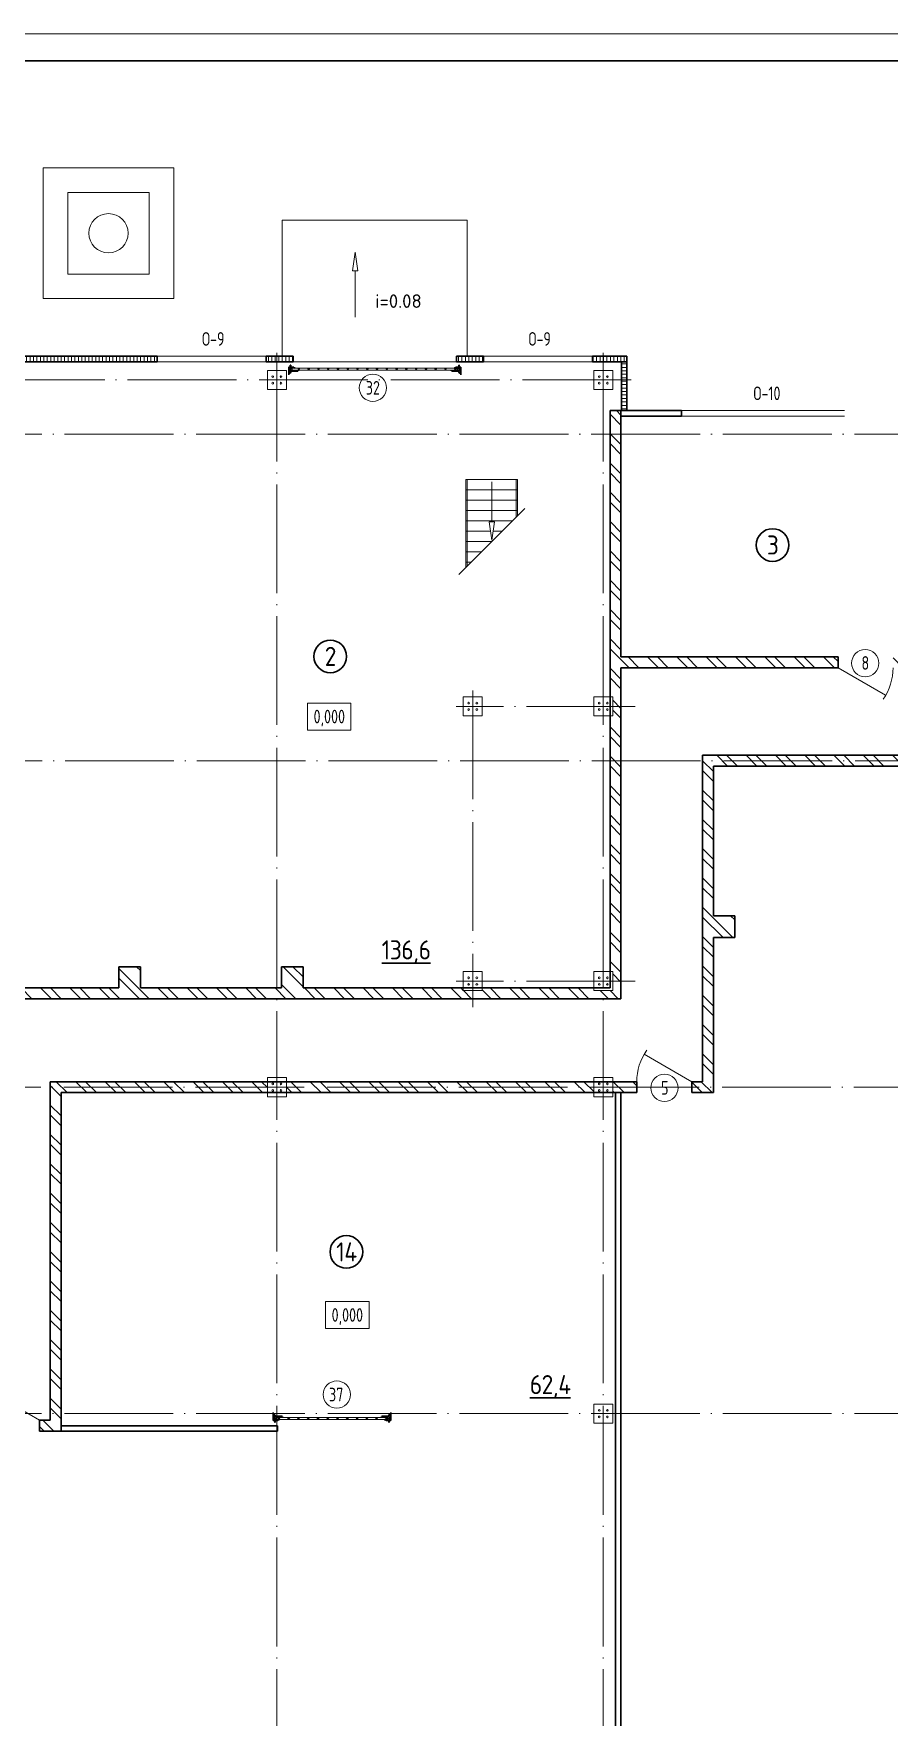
# Model space of a CAD drawing. Extents: x -965262 to 1142518, y -357520 to 71675.
# Drawn here: x -845578 to -829850, y -186935 to -155988 of the extents above; entities that cross this region are included whole.
import ezdxf

# ---------------------------------------------------------------- set-up
doc = ezdxf.new("R2010")
doc.units = 0
doc.header["$LTSCALE"] = 10
doc.linetypes.add('DOTE', pattern=[2.42, 2, -0.2, 0.02, -0.2])
doc.layers.get('0').update_dxf_attribs({"linetype": 'CONTINUOUS', "lineweight": 30})
doc.layers.add('DOTE', color=7, linetype='DOTE', lineweight=9)
doc.styles.add('GOST 2.304', font='isocpeur.ttf', dxfattribs={"width": 0.75, "height": 250})
doc.styles.add('GOST-2.304_Type-B', font='isocpeur.ttf', dxfattribs={"width": 0.9})
doc.styles.get("Standard").update_dxf_attribs({"font": 'isocpeur.ttf', "height": 300})

# ---------------------------------------------------------------- blocks, each defined once
blk = doc.blocks.new('anchor.bolt')
for p, q in [((-0.07, 0), (-0.07, -0.72)), ((0.07, 0), (0.07, -0.06)), ((-0.1, -0.04), (-0.07, -0.03)), ((-0.1, -0.04), (0.09, -0.06)), ((0.07, -0.07), (-0.1, -0.04)), ((-0.1, -0.11), (-0.07, -0.1)), ((-0.1, -0.11), (0.09, -0.13)), ((0.07, -0.14), (-0.1, -0.11)), ((-0.1, -0.18), (-0.07, -0.17)), ((-0.1, -0.18), (0.09, -0.2)), ((0.07, -0.21), (-0.1, -0.18)), ((-0.1, -0.25), (-0.07, -0.24)), ((-0.1, -0.25), (0.09, -0.27)), ((0.07, -0.28), (-0.1, -0.25)), ((-0.1, -0.32), (-0.07, -0.31)), ((-0.1, -0.32), (0.09, -0.34)), ((0.07, -0.35), (-0.1, -0.32)), ((-0.1, -0.39), (-0.07, -0.38)), ((-0.1, -0.39), (0.09, -0.41)), ((0.07, -0.42), (-0.1, -0.39)), ((-0.1, -0.46), (-0.07, -0.45)), ((-0.1, -0.46), (0.09, -0.48)), ((0.07, -0.49), (-0.1, -0.46)), ((-0.1, -0.53), (-0.07, -0.52)), ((-0.1, -0.53), (0.09, -0.55)), ((0.07, -0.56), (-0.1, -0.53)), ((-0.09, -0.6), (-0.07, -0.59)), ((-0.09, -0.6), (0.09, -0.62)), ((0.07, -0.63), (-0.09, -0.6)), ((-0.07, -0.72), (0, -0.8)), ((-0.04, -0.62), (-0.06, -0.63)), ((-0.06, -0.64), (-0.06, -0.63)), ((-0.06, -0.73), (-0.06, -0.64)), ((0, -0.79), (-0.06, -0.73)), ((-0.01, -0.63), (-0.04, -0.62)), ((-0.03, -0.63), (0, -0.79)), ((-0.03, -0.63), (0.01, -0.78)), ((-0.02, -0.63), (0.01, -0.77)), ((-0.01, -0.63), (0.02, -0.76)), ((0.03, -0.69), (-0.01, -0.63)), ((0, -0.64), (0.03, -0.75)), ((0, -0.8), (0.07, -0.72)), ((0, -0.79), (0.03, -0.74)), ((0.01, -0.66), (0.03, -0.74)), ((0.03, -0.74), (0.03, -0.69)), ((0.07, -0.06), (0.09, -0.06)), ((0.09, -0.06), (0.07, -0.07)), ((0.07, -0.07), (0.07, -0.13)), ((0.07, -0.13), (0.09, -0.13)), ((0.09, -0.13), (0.07, -0.14)), ((0.07, -0.14), (0.07, -0.2)), ((0.07, -0.2), (0.09, -0.2)), ((0.09, -0.2), (0.07, -0.21)), ((0.07, -0.21), (0.07, -0.27)), ((0.07, -0.27), (0.09, -0.27)), ((0.09, -0.27), (0.07, -0.28)), ((0.07, -0.28), (0.07, -0.34)), ((0.07, -0.33), (0.09, -0.34)), ((0.09, -0.34), (0.07, -0.35)), ((0.07, -0.35), (0.07, -0.41)), ((0.07, -0.4), (0.09, -0.41)), ((0.09, -0.41), (0.07, -0.42)), ((0.07, -0.42), (0.07, -0.48)), ((0.07, -0.47), (0.09, -0.48)), ((0.09, -0.48), (0.07, -0.49)), ((0.07, -0.49), (0.07, -0.55)), ((0.07, -0.55), (0.09, -0.55)), ((0.09, -0.55), (0.07, -0.56)), ((0.07, -0.56), (0.07, -0.62)), ((0.09, -0.62), (0.07, -0.63)), ((0.07, -0.62), (0.09, -0.62)), ((0.07, -0.63), (0.07, -0.72))]:
    blk.add_line(p, q)
blk.add_arc((0.16, -0.64), 0.222, 187.99822, 219.83604)
blk = doc.blocks.new('Крепеж_ворот')
at = {"lineweight": 15}
h = blk.add_hatch(dxfattribs=at)
h.set_pattern_fill('ANSI31', color=256, scale=2, angle=180)
h.set_pattern_definition([(225, (746089.599, 74802.7244), (4.49013, -4.49013), [])])
h.paths.add_polyline_path([(746087, 74804), (746087, 74802), (746091, 74802), (746094, 74802), (746094, 74804)], flags=17)
h.paths.add_polyline_path([(746116, 74802, 0.165118), (746120, 74803), (746124, 74806, -0.301689), (746131, 74807), (746135, 74805, 0.130081), (746138, 74804), (746142, 74804), (746142, 74806), (746138, 74806, -0.130081), (746136, 74807), (746133, 74809, 0.301689), (746123, 74808), (746118, 74805, -0.165112), (746116, 74804), (746064, 74804, -0.414223), (746061, 74807), (746061, 74868), (746059, 74868), (746059, 74869), (746059, 74870), (746059, 74870), (746059, 74871), (746059, 74872), (746059, 74872), (746059, 74873), (746059, 74874), (746059, 74875), (746059, 74876), (746059, 74876), (746059, 74877), (746059, 74877), (746059, 74878), (746059, 74879), (746059, 74879), (746061, 74879), (746061, 74945), (746058, 74945), (746058, 74807, 0.41422), (746064, 74802)])
h = blk.add_hatch(dxfattribs=at)
h.set_pattern_fill('ANSI31', color=256, scale=2, angle=90)
h.set_pattern_definition([(135, (736343.8085, 75928.334), (-4.490128, -4.490128), [])])
edge = h.paths.add_edge_path()
edge.add_ellipse((746065, 74838), major_axis=(-1.67, 1.67), ratio=1, start_angle=45, end_angle=135, ccw=False)
edge.add_line((746063, 74838), (746063, 74868))
edge.add_line((746063, 74868), (746061, 74868))
edge.add_line((746061, 74868), (746061, 74838))
edge.add_ellipse((746065, 74838), major_axis=(-2.89, 2.89), ratio=1, start_angle=45, end_angle=135)
edge.add_line((746065, 74834), (746097, 74834))
edge.add_line((746097, 74834), (746097, 74836))
edge.add_line((746097, 74836), (746065, 74836))
edge = h.paths.add_edge_path()
edge.add_ellipse((746065, 74890), major_axis=(2.89, 2.89), ratio=1, start_angle=106, end_angle=135)
edge.add_line((746061, 74890), (746061, 74879))
edge.add_line((746061, 74879), (746063, 74879))
edge.add_line((746063, 74879), (746063, 74890))
edge.add_ellipse((746065, 74890), major_axis=(-1.67, 1.67), ratio=1, start_angle=16, end_angle=45, ccw=False)
edge.add_line((746063, 74891), (746070, 74904))
edge.add_ellipse((746079, 74899), major_axis=(7.45, 7.45), ratio=1, start_angle=-3, end_angle=106, ccw=False)
edge.add_line((746087, 74906), (746097, 74894))
edge.add_line((746097, 74894), (746099, 74895))
edge.add_line((746099, 74895), (746088, 74907))
edge.add_ellipse((746079, 74899), major_axis=(8.67, 8.67), ratio=1, start_angle=-3, end_angle=106)
edge.add_line((746068, 74905), (746062, 74892))
h = blk.add_hatch(color=256, dxfattribs=at)
h.dxf.hatch_style = 1
h.paths.add_polyline_path([(746146, 74809), (746143, 74810, 0.10613), (746142, 74810), (746136, 74809, -0.181324), (746135, 74810, 0.335683), (746120, 74809, -0.119126), (746119, 74809, 0.371631), (746118, 74808), (746118, 74808, 0.451909), (746119, 74807, 0.124341), (746121, 74808, -0.343618), (746134, 74808, 0.181324), (746137, 74808), (746143, 74808, -0.110452), (746143, 74808), (746147, 74807, -0.710497), (746147, 74805), (746143, 74804), (746136, 74804, -0.178994), (746133, 74805, 0.369834), (746130, 74805, -0.178993), (746127, 74804), (746122, 74804, 0.120709), (746122, 74804), (746120, 74803, -0.017147), (746119, 74802, 0.538795), (746120, 74802), (746127, 74802, 0.207608), (746131, 74804, -0.433918), (746132, 74804, 0.207608), (746135, 74802), (746143, 74802, 0.079707), (746143, 74802), (746148, 74804, 0.461502), (746149, 74807, -0.250825), (746149, 74808, -0.128039), (746173, 74816, 0.416657), (746174, 74816), (746174, 74817, 0.409849), (746173, 74817, 0.127248)])
for p, q in [((746058, 74807), (746058, 74945)), ((746058, 74945), (746061, 74945)), ((746061, 74879), (746061, 74945)), ((746068, 74905), (746062, 74892)), ((746070, 74904), (746063, 74891)), ((746087, 74906), (746097, 74894)), ((746088, 74907), (746099, 74895)), ((746097, 74894), (746099, 74895)), ((746059, 74879), (746063, 74879)), ((746059, 74868), (746059, 74879)), ((746059, 74868), (746063, 74868)), ((746061, 74879), (746061, 74890)), ((746061, 74807), (746061, 74868)), ((746061, 74838), (746061, 74868)), ((746063, 74838), (746063, 74890)), ((746064, 74883), (746063, 74883)), ((746064, 74865), (746063, 74865)), ((746064, 74883), (746064, 74874)), ((746067, 74880), (746064, 74883)), ((746064, 74875), (746064, 74873)), ((746064, 74874), (746064, 74865)), ((746067, 74868), (746064, 74865)), ((746064, 74804), (746116, 74804)), ((746064, 74802), (746116, 74802)), ((746097, 74836), (746065, 74836)), ((746097, 74834), (746065, 74834)), ((746067, 74880), (746067, 74875)), ((746067, 74873), (746067, 74868)), ((746079, 74806), (746102, 74806)), ((746079, 74806), (746079, 74804)), ((746079, 74804), (746102, 74804)), ((746082, 74814), (746081, 74813)), ((746081, 74813), (746081, 74806)), ((746099, 74814), (746082, 74814)), ((746086, 74813), (746086, 74806)), ((746095, 74813), (746095, 74806)), ((746097, 74834), (746097, 74836)), ((746099, 74814), (746100, 74813)), ((746100, 74813), (746100, 74806)), ((746102, 74806), (746102, 74804)), ((746118, 74805), (746123, 74808)), ((746120, 74803), (746124, 74806)), ((746135, 74805), (746131, 74807)), ((746136, 74807), (746133, 74809)), ((746142, 74806), (746138, 74806)), ((746138, 74804), (746142, 74804)), ((746142, 74806), (746142, 74804)), ((746142, 74804), (746142, 74806)), ((746143, 74804), (746147, 74805)), ((746143, 74802), (746148, 74804)), ((746174, 74817), (746174, 74816))]:
    blk.add_line(p, q)
for p, q in [((746073, 74842), (746073, 74905)), ((746073, 74896), (746077, 74892)), ((746077, 74886), (746077, 74892)), ((746081, 74898), (746081, 74886)), ((746087, 74898), (746082, 74898)), ((746087, 74899), (746087, 74898)), ((746087, 74886), (746087, 74898)), ((746061, 74879), (746061, 74881)), ((746061, 74834), (746061, 74868)), ((746063, 74883), (746063, 74874)), ((746063, 74874), (746063, 74865)), ((746073, 74851), (746077, 74855)), ((746074, 74886), (746074, 74861)), ((746074, 74880), (746076, 74880)), ((746074, 74867), (746076, 74867)), ((746076, 74886), (746076, 74883)), ((746076, 74883), (746076, 74886)), ((746076, 74886), (746077, 74886)), ((746076, 74864), (746076, 74883)), ((746077, 74873), (746076, 74880)), ((746076, 74880), (746076, 74867)), ((746077, 74873), (746076, 74867)), ((746076, 74864), (746076, 74861)), ((746076, 74864), (746076, 74861)), ((746076, 74861), (746077, 74861)), ((746077, 74861), (746077, 74855)), ((746081, 74849), (746081, 74861)), ((746082, 74886), (746087, 74886)), ((746082, 74861), (746087, 74861)), ((746087, 74849), (746082, 74849)), ((746087, 74886), (746098, 74886)), ((746087, 74849), (746087, 74861)), ((746087, 74861), (746098, 74861)), ((746087, 74847), (746087, 74849)), ((746099, 74885), (746099, 74883)), ((746099, 74883), (746099, 74864)), ((746099, 74882), (746100, 74882)), ((746099, 74865), (746100, 74865)), ((746099, 74862), (746099, 74864)), ((746100, 74861), (746100, 74886)), ((746100, 74886), (746110, 74886)), ((746100, 74861), (746110, 74861)), ((746110, 74861), (746110, 74886)), ((746110, 74881), (746225, 74881)), ((746110, 74865), (746212, 74865)), ((746114, 74877), (746225, 74877)), ((746250, 74859), (746250, 74863))]:
    blk.add_line(p, q, dxfattribs=at)
at = {"lineweight": 15, "ltscale": 0.5}
for p, q in [((746076, 74886), (746074, 74886)), ((746076, 74861), (746074, 74861))]:
    blk.add_line(p, q, dxfattribs=at)
at = {"lineweight": 15, "extrusion": (-1.7375e-14, 1, 0)}
for p, q in [((746113, 74884), (746225, 74884)), ((746113, 74863), (746113, 74884)), ((746113, 74863), (746136, 74863)), ((746117, 74857), (746117, 74829)), ((746117, 74826), (746119, 74823)), ((746119, 74823), (746123, 74825)), ((746121, 74857), (746121, 74829)), ((746123, 74825), (746121, 74828)), ((746123, 74863), (746123, 74863)), ((746250, 74863), (746123, 74863)), ((746250, 74859), (746123, 74859)), ((746124, 74840), (746124, 74849)), ((746136, 74882), (746157, 74882)), ((746136, 74863), (746136, 74882)), ((746157, 74882), (746157, 74863)), ((746157, 74863), (746212, 74863))]:
    blk.add_line(p, q, dxfattribs=at)
at = {"lineweight": 15, "ltscale": 0.5, "extrusion": (-1.7375e-14, 1, 0)}
for p, q in [((746113, 74880), (746225, 74880)), ((746136, 74866), (746113, 74866)), ((746115, 74871), (746120, 74871)), ((746121, 74857), (746117, 74857)), ((746117, 74852), (746117, 74854)), ((746121, 74840), (746117, 74840)), ((746117, 74837), (746117, 74835)), ((746121, 74829), (746117, 74829)), ((746120, 74839), (746120, 74850)), ((746124, 74848), (746120, 74848)), ((746124, 74841), (746120, 74841)), ((746123, 74869), (746123, 74863)), ((746123, 74863), (746123, 74859)), ((746140, 74863), (746140, 74859)), ((746153, 74863), (746153, 74859)), ((746212, 74866), (746157, 74866)), ((746173, 74863), (746173, 74859))]:
    blk.add_line(p, q, dxfattribs=at)
at = {"lineweight": 15, "extrusion": (-2.77556e-16, -1, 0)}
for p, q in [((746225, 74866), (746114, 74866)), ((746128, 74866), (746128, 74863)), ((746138, 74866), (746138, 74863)), ((746164, 74866), (746164, 74863)), ((746174, 74866), (746174, 74863)), ((746201, 74866), (746201, 74863)), ((746210, 74866), (746210, 74863)), ((746225, 74884), (746225, 74863))]:
    blk.add_line(p, q, dxfattribs=at)
at = {"extrusion": (-1, -4.26669e-14, 0)}
for p, q in [((746118, 74808), (746118, 74808)), ((746136, 74809), (746142, 74810)), ((746143, 74808), (746137, 74808)), ((746143, 74810), (746146, 74809)), ((746147, 74807), (746143, 74808))]:
    blk.add_line(p, q, dxfattribs=at)
at = {"extrusion": (-1, -4.2422e-14, 1.22461e-16)}
for p, q in [((746119, 74803), (746122, 74804)), ((746127, 74802), (746120, 74802)), ((746122, 74804), (746127, 74804)), ((746143, 74802), (746135, 74802)), ((746136, 74804), (746143, 74804))]:
    blk.add_line(p, q, dxfattribs=at)
at = {"lineweight": 15}
for centre, radius, start, end in [((746079, 74899), 8.28, 0, 136.0097), ((746076, 74892), 0.375, 0, 45), ((746082, 74898), 0.375, 91, 180), ((746079, 74847), 8.28, 223.9903, 0), ((746077, 74883), 0.956, 180, 270), ((746077, 74883), 0.75, 180, 270), ((746077, 74864), 0.956, 90, 180), ((746077, 74864), 0.75, 90, 180), ((746076, 74855), 0.375, 315, 0), ((746082, 74886), 0.75, 180, 270), ((746082, 74861), 0.75, 90, 180), ((746082, 74849), 0.375, 180, 269), ((746098, 74885), 0.375, 0, 90), ((746098, 74862), 0.375, 270, 0), ((746123, 74857), 5.92, 90, 180), ((746123, 74829), 5.92, 180, 199.6464), ((746123, 74857), 1.87, 90, 180), ((746129, 74855), 8.15, 194.9986, 233.9214), ((746129, 74833), 8.15, 126.0786, 165.0014), ((746123, 74829), 1.87, 180, 185.5313)]:
    blk.add_arc(centre, radius, start, end, dxfattribs=at)
for centre, radius, start, end in [((746064, 74807), 5.62, 180, 270), ((746064, 74807), 3.11, 180, 270), ((746082, 74804), 10.4, 68.2753, 87.8782), ((746091, 74798), 16.2, 73.306, 107.292), ((746099, 74804), 10.4, 92.1218, 111.7247), ((746116, 74807), 3.11, 270, 307.5043), ((746116, 74807), 5.62, 270, 307.5043), ((746119, 74808), 0.586, 91.7247, 173.2711), ((746119, 74807), 0.586, 173.2711, 270.547), ((746118, 74812), 3.52, 271.7247, 298.8983), ((746118, 74812), 5.21, 270.547, 298.8983), ((746128, 74799), 12.4, 54.8903, 129.1143), ((746128, 74799), 10.7, 54.8903, 130.7448), ((746128, 74801), 8.97, 60.3534, 127.5043), ((746128, 74801), 8.97, 60.3534, 127.5043), ((746128, 74801), 8.97, 60.3534, 127.5043), ((746128, 74801), 6.46, 60.3534, 127.5043), ((746136, 74811), 3.54, 234.8903, 276), ((746136, 74811), 1.86, 234.8903, 276), ((746138, 74810), 5.62, 240.3534, 270), ((746138, 74810), 3.11, 240.3534, 270), ((746143, 74810), 0.292, 71.7675, 96), ((746143, 74808), 0.292, 70.7873, 96), ((746176, 74761), 56.8, 93.2805, 122.2878), ((746147, 74806), 0.562, 289.2127, 70.7873), ((746147, 74806), 2.25, 288.2291, 27.3228), ((746176, 74765), 50.3, 93.6593, 122.8448), ((746150, 74807), 0.586, 151, 207.3228), ((746173, 74817), 0.6, 4.1357, 93.2805), ((746173, 74816), 0.6, 273.6593, 4.1357)]:
    blk.add_arc(centre, radius, start, end)
at = {"lineweight": 15, "ltscale": 0.5}
for centre, radius, start, end in [((746119, 74852), 2.25, 195, 270), ((746119, 74836), 2.25, 90, 165), ((746119, 74850), 0.375, 0, 90), ((746119, 74839), 0.375, 270, 0)]:
    blk.add_arc(centre, radius, start, end, dxfattribs=at)
at = {"extrusion": (-1.22461e-16, -5.20252e-30, -1)}
for centre, radius, start, end in [((-746120, 74802), 0.187, 270, 62.4687), ((-746122, 74803), 0.586, 62.4687, 90), ((-746127, 74809), 4.69, 229.4077, 270), ((-746127, 74807), 4.69, 223.0863, 270), ((-746131, 74803), 2.32, 49.4077, 130.5923), ((-746131, 74803), 0.637, 43.0863, 136.9137), ((-746135, 74807), 4.69, 270, 316.9137), ((-746136, 74809), 4.69, 270, 310.5923), ((-746143, 74804), 0.292, 250.7873, 270), ((-746143, 74802), 0.292, 251.7709, 270)]:
    blk.add_arc(centre, radius, start, end, dxfattribs=at)
at = {"extrusion": (0, 0, -1)}
for centre, major_axis, start_param, end_param in [((746065, 74890), (2.89, 2.89), 3.926991, 4.433136), ((746065, 74890), (-1.67, 1.67), 5.497787, 6.003933), ((746079, 74899), (8.67, 8.67), 4.433136, 6.335545), ((746079, 74899), (7.45, 7.45), 4.433136, 6.335545), ((746065, 74838), (-2.89, 2.89), 3.926991, 5.497787), ((746065, 74838), (-1.67, 1.67), 3.926991, 5.497787)]:
    blk.add_ellipse(centre, major_axis=major_axis, ratio=1, start_param=start_param, end_param=end_param, dxfattribs=at)
for points in [[(746067, 74875), (746066, 74875), (746064, 74875)], [(746064, 74873), (746066, 74873), (746067, 74873)]]:
    blk.add_rational_spline(points, [1, 1.01284142743, 1], degree=2)
at = {"lineweight": 15, "ltscale": 0.5}
for points, knots in [([(746115, 74871), (746115, 74871), (746114, 74871), (746114, 74871), (746114, 74872), (746113, 74872), (746113, 74872), (746113, 74873), (746113, 74873), (746113, 74873)], [0.37141352, 0.37141352, 0.37141352, 0.37141352, 0.39402571, 0.39402571, 0.41663789, 0.41663789, 0.43959523, 0.43959523, 0.46255257, 0.46255257, 0.46255257, 0.46255257]), ([(746123, 74869), (746123, 74869), (746123, 74869), (746122, 74870), (746122, 74870), (746122, 74871), (746122, 74871), (746121, 74871), (746121, 74871), (746120, 74871)], [0.28027447, 0.28027447, 0.28027447, 0.28027447, 0.30323181, 0.30323181, 0.32618916, 0.32618916, 0.34880134, 0.34880134, 0.37141352, 0.37141352, 0.37141352, 0.37141352])]:
    blk.add_open_spline(points, degree=3, knots=knots, dxfattribs=at)
at = {"lineweight": 15}
for points in [[(746117, 74827), (746117, 74827), (746117, 74826), (746117, 74826)], [(746121, 74828), (746121, 74828), (746121, 74828), (746121, 74829)]]:
    blk.add_open_spline(points, degree=3, dxfattribs=at)
at = {"xscale": -50.80000000000001, "yscale": 50.80000000000001, "zscale": 50.80000000000001}
blk.add_blockref('anchor.bolt', (746091, 74804), dxfattribs=at)

msp = doc.modelspace()

# ---------------------------------------------------------------- hatches: boundary and pattern name
at = {"lineweight": 15}
h = msp.add_hatch(dxfattribs=at)
h.set_pattern_fill('LINE', color=6, scale=20, angle=90, style=0)
h.set_pattern_definition([(90, (35735.65, -633128.98), (-63.5, 4e-15), [])])
h.paths.add_polyline_path([(-841307, -161917.1), (-841307.4, -161917.1), (-841307.4, -162017.1), (-841307, -162017.1)])
h.paths.add_polyline_path([(-843307.4, -161917.1), (-843327, -161917.1), (-843327, -162017.1), (-843307.4, -162017.1)], flags=16)
h.paths.add_polyline_path([(-834672.4, -162017.1), (-834772.4, -162017.1), (-834772.4, -162917.1), (-834672.4, -162917.1)], flags=17)
h.paths.add_polyline_path([(-847442.4, -162017.1), (-847542.4, -162017.1), (-847542.4, -162917.1), (-847442.4, -162917.1)])
h.paths.add_polyline_path([(-847442.4, -162017.1), (-847542.4, -162017.1), (-847542.4, -162917.1), (-847442.4, -162917.1)], flags=17)
h.paths.add_polyline_path([(-843307.4, -161917.1), (-847542.4, -161917.1), (-847542.4, -162017.1), (-843307.4, -162017.1)])
h.paths.add_polyline_path([(-840807.4, -161917.1), (-841307.4, -161917.1), (-841307.4, -162017.1), (-840807.4, -162017.1)])
h.paths.add_polyline_path([(-837307.4, -161917.1), (-837807.4, -161917.1), (-837807.4, -162017.1), (-837307.4, -162017.1)])
h.paths.add_polyline_path([(-834672.4, -161917.1), (-835307.4, -161917.1), (-835307.4, -162017.1), (-834672.4, -162017.1)])
h.paths.add_polyline_path([(-834672.4, -162017.1), (-834772.4, -162017.1), (-834772.4, -162917.1), (-834672.4, -162917.1)], flags=17)
h.paths.add_polyline_path([(-837807.4, -162017.1), (-837807, -162017.1), (-837807, -161917.1), (-837807.4, -161917.1)])
h.paths.add_polyline_path([(-837307.4, -162017.1), (-837327, -162017.1), (-837327, -161917.1), (-837307.4, -161917.1)])
h.paths.add_polyline_path([(-835307, -161917.1), (-835307.4, -161917.1), (-835307.4, -162017.1), (-835307, -162017.1)])
h.paths.add_polyline_path([(-837307, -162017.1), (-837326.6, -162017.1), (-837326.6, -161917.1), (-837307, -161917.1)])
h.paths.add_polyline_path([(-843307, -162017.1), (-843327, -162017.1), (-843327, -161917.1), (-843307, -161917.1)])
h = msp.add_hatch(dxfattribs=at)
h.set_pattern_fill('ANSI37', color=256, scale=40, angle=270)
h.set_pattern_definition([(315, (-840522.97, -162153.16), (89.8026, 89.8026), []), (45, (-840522.97, -162153.16), (-89.8026, 89.8026), [])])
h.paths.add_polyline_path([(-840423.8, -162133), (-840823.8, -162133), (-840823.8, -162173), (-840423.8, -162173)])
h.paths.add_polyline_path([(-840423.8, -162173), (-837791.1, -162173), (-837791.1, -162133), (-840423.8, -162133)])
h = msp.add_hatch(dxfattribs=at)
h.set_pattern_fill('LINE', color=6, scale=20)
h.set_pattern_definition([(0, (-1770234.755, -388625.755), (0, 63.5), [])])
h.paths.add_polyline_path([(-834672.4, -162017.1), (-834772.4, -162017.1), (-834772.4, -162917.1), (-834672.4, -162917.1)])
h = msp.add_hatch(dxfattribs=at)
h.set_pattern_fill('ANSI32', color=4, scale=40, angle=90, style=0)
h.set_pattern_definition([(135, (-825143.9, -163121.8), (-269.4077, -269.4077), []), (135, (-825143.9, -162942.18), (-269.4077, -269.4077), [])])
h.paths.add_polyline_path([(-825057.2, -163017.1), (-825257.2, -163017.1), (-825257.2, -163352.1), (-825057.2, -163352.1)])
h.paths.add_polyline_path([(-825057.2, -163352.1), (-825257.2, -163352.1), (-825257.2, -164677.1), (-827262.2, -164677.1), (-827262.2, -164877.1), (-825057.2, -164877.1)])
h.paths.add_polyline_path([(-827462.2, -164677.1), (-828982.2, -164677.1), (-828982.2, -167442.1), (-828782.2, -167442.1), (-828782.2, -164877.1), (-827462.2, -164877.1)], flags=16)
h.paths.add_polyline_path([(-827262.2, -164877.1), (-827462.2, -164877.1), (-827462.2, -167442.1), (-827262.2, -167442.1)], flags=17)
h.paths.add_polyline_path([(-827262.2, -163352.1), (-827462.2, -163352.1), (-827462.2, -164677.1), (-827262.2, -164677.1)], flags=17)
h.paths.add_polyline_path([(-827262.2, -163017.1), (-827462.2, -163017.1), (-827462.2, -163352.1), (-827262.2, -163352.1)])
h.paths.add_polyline_path([(-840622.4, -173137.1), (-841022.4, -173137.1), (-841022.4, -173527.1), (-840622.4, -173527.1)])
h.paths.add_polyline_path([(-843612.4, -173137.1), (-844012.4, -173137.1), (-844012.4, -173527.1), (-843612.4, -173527.1)], flags=17)
h.paths.add_polyline_path([(-832692.4, -172202.1), (-833082.4, -172202.1), (-833082.4, -172602.1), (-832692.4, -172602.1)], flags=17)
h.paths.add_polyline_path([(-848047.4, -182572.1), (-848122.4, -182572.1), (-848122.4, -183272.1), (-849007.4, -183272.1), (-849007.4, -183372.1), (-848047.4, -183372.1)], flags=17)
h.paths.add_polyline_path([(-846982.4, -183272.1), (-847922.4, -183272.1), (-847922.4, -182572.1), (-847947.4, -182572.1), (-847947.4, -183372.1), (-846982.4, -183372.1)])
h.paths.add_polyline_path([(-848047.4, -181672.1), (-848122.4, -181672.1), (-848122.4, -181862.1), (-848047.4, -181862.1)], flags=16)
h.paths.add_polyline_path([(-847922.4, -181672.1), (-847947.4, -181672.1), (-847947.4, -181862.1), (-847922.4, -181862.1)], flags=17)
h.paths.add_polyline_path([(-849007.4, -181672.1), (-849057.4, -181672.1), (-849057.4, -183272.1), (-849007.4, -183272.1)], flags=17)
h.paths.add_polyline_path([(-849107.4, -181672.1), (-849257.4, -181672.1), (-849257.4, -183472.1), (-849107.4, -183472.1)], flags=17)
h.paths.add_polyline_path([(-825057.2, -163017.1), (-825257.2, -163017.1), (-825257.2, -163352.1), (-825057.2, -163352.1)])
h.paths.add_polyline_path([(-853107.4, -185922), (-853417.4, -185922), (-853417.4, -186122), (-853107.4, -186122)])
h.paths.add_polyline_path([(-852892.4, -185922), (-853107.4, -185922), (-853107.4, -186122), (-852892.4, -186122)])
h.paths.add_polyline_path([(-851292.4, -185922), (-851692.4, -185922), (-851692.4, -186122), (-851292.4, -186122)])
h.paths.add_polyline_path([(-849982.4, -185922), (-850382.4, -185922), (-850382.4, -186122), (-849982.4, -186122)])
h.paths.add_polyline_path([(-848382.4, -185922), (-848782.4, -185922), (-848782.4, -186122), (-848382.4, -186122)])
h.paths.add_polyline_path([(-847107.4, -185922), (-847182.4, -185922), (-847182.4, -186122), (-847107.4, -186122)])
h.paths.add_polyline_path([(-847107.4, -162917.1), (-847442.4, -162917.1), (-847442.4, -163117.1), (-847107.4, -163117.1)])
h.paths.add_polyline_path([(-846782.4, -162917.1), (-847107.4, -162917.1), (-847107.4, -163117.1), (-846982.4, -163117.1), (-846982.4, -163177.1), (-846932.4, -163177.1), (-846932.4, -163352.1), (-846782.4, -163352.1)])
h.paths.add_polyline_path([(-846782.4, -163352.1), (-846932.4, -163352.1), (-846932.4, -163527.1), (-846982.4, -163527.1), (-846982.4, -169177.1), (-846932.4, -169177.1), (-846932.4, -169352.1), (-846782.4, -169352.1)])
h.paths.add_polyline_path([(-846782.4, -169352.1), (-846932.4, -169352.1), (-846932.4, -169527.1), (-846982.4, -169527.1), (-846982.4, -175177.1), (-846932.4, -175177.1), (-846932.4, -175352.1), (-846782.4, -175352.1), (-846782.4, -173727.1), (-841107.4, -173727.1), (-841107.4, -173527.1), (-846782.4, -173527.1)])
h.paths.add_polyline_path([(-846782.4, -175352.1), (-846932.4, -175352.1), (-846932.4, -175527.1), (-846982.4, -175527.1), (-846982.4, -178462.1), (-846782.4, -178462.1)])
h.paths.add_polyline_path([(-846782.4, -179462.1), (-846982.4, -179462.1), (-846982.4, -179662.1), (-847107.4, -179662.1), (-847107.4, -179862.1), (-846982.4, -179862.1), (-846982.4, -180062.1), (-846782.4, -180062.1)])
h.paths.add_polyline_path([(-847107.4, -179662.1), (-850107.4, -179662.1), (-850107.4, -179862.1), (-847107.4, -179862.1)])
h.paths.add_polyline_path([(-850107.4, -179662.1), (-853107.4, -179662.1), (-853107.4, -179862.1), (-851817.4, -179862.1), (-851817.4, -180062.1), (-851617.4, -180062.1), (-851617.4, -179862.1), (-850107.4, -179862.1)])
h.paths.add_polyline_path([(-853107.4, -179662.1), (-853417.4, -179662.1), (-853417.4, -179862.1), (-853107.4, -179862.1)])
h.paths.add_polyline_path([(-853107.4, -181472.1), (-853417.4, -181472.1), (-853417.4, -181672.1), (-853107.4, -181672.1)])
h.paths.add_polyline_path([(-851217.4, -181472.1), (-851617.4, -181472.1), (-851617.4, -181352.1), (-851817.4, -181352.1), (-851817.4, -181472.1), (-853107.4, -181472.1), (-853107.4, -181672.1), (-851217.4, -181672.1)])
h.paths.add_polyline_path([(-851617.4, -181072.1), (-851817.4, -181072.1), (-851817.4, -181352.1), (-851617.4, -181352.1)])
h.paths.add_polyline_path([(-850107.4, -181527.1), (-850282.4, -181527.1), (-850282.4, -181472.1), (-850307.4, -181472.1), (-850307.4, -181672.1), (-850107.4, -181672.1)])
h.paths.add_polyline_path([(-848907.4, -181472.1), (-849932.4, -181472.1), (-849932.4, -181527.1), (-850107.4, -181527.1), (-850107.4, -181672.1), (-849107.4, -181672.1), (-849107.4, -183472.1), (-847107.4, -183472.1), (-847107.4, -183372.1), (-847947.4, -183372.1), (-847947.4, -182572.1), (-848047.4, -182572.1), (-848047.4, -183372.1), (-849007.4, -183372.1), (-849007.4, -181672.1), (-848907.4, -181672.1)])
h.paths.add_polyline_path([(-846782.4, -181672.1), (-846382.9, -181672.1), (-846382.9, -181472.1), (-846782.4, -181472.1), (-846782.4, -181352.1), (-846932.4, -181352.1), (-846932.4, -181527.1), (-847107.4, -181527.1), (-847107.4, -181672.1), (-846982.4, -181672.1), (-846982.4, -183372.1), (-847107.4, -183372.1), (-847107.4, -183472.1), (-846982.4, -183472.1), (-846982.4, -185922), (-847107.4, -185922), (-847107.4, -186122), (-846782.4, -186122)])
h.paths.add_polyline_path([(-847107.4, -181527.1), (-847282.4, -181527.1), (-847282.4, -181472.1), (-848197.4, -181472.1), (-848197.4, -181672.1), (-848047.4, -181672.1), (-848047.4, -181862.1), (-847947.4, -181862.1), (-847947.4, -181672.1), (-847107.4, -181672.1)], flags=17)
h.paths.add_polyline_path([(-846782.4, -181072.1), (-846982.4, -181072.1), (-846982.4, -181177.1), (-846932.4, -181177.1), (-846932.4, -181352.1), (-846782.4, -181352.1)])
h.paths.add_polyline_path([(-845072.9, -181352.1), (-845272.9, -181352.1), (-845272.9, -181472.1), (-845472.9, -181472.1), (-845472.9, -181672.1), (-845072.9, -181672.1), (-845072.9, -181577.1)])
h.paths.add_polyline_path([(-845072.9, -175452.1), (-841282.4, -175452.1), (-841282.4, -175352.1), (-845272.9, -175352.1), (-845272.9, -181352.1), (-845072.9, -181352.1)])
h.paths.add_polyline_path([(-841282.4, -175252.1), (-845272.9, -175252.1), (-845272.9, -175352.1), (-841282.4, -175352.1)], flags=16)
h.paths.add_polyline_path([(-835282.4, -175352.1), (-840932.4, -175352.1), (-840932.4, -175452.1), (-835282.4, -175452.1)])
h.paths.add_polyline_path([(-835282.4, -175252.1), (-840932.4, -175252.1), (-840932.4, -175352.1), (-835282.4, -175352.1)])
h.paths.add_polyline_path([(-834492.4, -175352.1), (-834932.4, -175352.1), (-834932.4, -175452.1), (-834492.4, -175452.1)])
h.paths.add_polyline_path([(-834492.4, -175252.1), (-834932.4, -175252.1), (-834932.4, -175352.1), (-834492.4, -175352.1)])
h.paths.add_polyline_path([(-837507.4, -173577.1), (-837682.4, -173577.1), (-837682.4, -173527.1), (-841107.4, -173527.1), (-841107.4, -173727.1), (-837507.4, -173727.1)])
h.paths.add_polyline_path([(-835107.4, -173577.1), (-835282.4, -173577.1), (-835282.4, -173527.1), (-837332.4, -173527.1), (-837332.4, -173577.1), (-837507.4, -173577.1), (-837507.4, -173727.1), (-835107.4, -173727.1)])
h.paths.add_polyline_path([(-834782.4, -173402.1), (-834932.4, -173402.1), (-834932.4, -173577.1), (-835107.4, -173577.1), (-835107.4, -173727.1), (-834782.4, -173727.1)])
h.paths.add_polyline_path([(-834782.4, -169352.1), (-834982.4, -169352.1), (-834982.4, -173227.1), (-834932.4, -173227.1), (-834932.4, -173402.1), (-834782.4, -173402.1)])
h.paths.add_polyline_path([(-834782.4, -168352.1), (-834932.4, -168352.1), (-834932.4, -168527.1), (-834982.4, -168527.1), (-834982.4, -169352.1), (-834782.4, -169352.1)])
h.paths.add_polyline_path([(-830792.4, -167442.1), (-834782.4, -167442.1), (-834782.4, -163352.1), (-834982.4, -163352.1), (-834982.4, -168177.1), (-834932.4, -168177.1), (-834932.4, -168352.1), (-834782.4, -168352.1), (-834782.4, -167642.1), (-830792.4, -167642.1)])
h.paths.add_polyline_path([(-834782.4, -162917.1), (-834982.4, -162917.1), (-834982.4, -163352.1), (-834782.4, -163352.1)])
h.paths.add_polyline_path([(-829107.4, -167442.1), (-829782.4, -167442.1), (-829782.4, -167642.1), (-829107.4, -167642.1)])
h.paths.add_polyline_path([(-823107.4, -167442.1), (-828782.2, -167442.1), (-828782.2, -164877.1), (-825057.2, -164877.1), (-825057.2, -163352.1), (-825257.2, -163352.1), (-825257.2, -164677.1), (-828982.2, -164677.1), (-828982.2, -167442.1), (-829107.4, -167442.1), (-829107.4, -167642.1), (-823107.4, -167642.1)])
h.paths.add_polyline_path([(-820612.4, -167442.1), (-823107.4, -167442.1), (-823107.4, -167642.1), (-820612.4, -167642.1)])
h.paths.add_polyline_path([(-817107.4, -167442.1), (-819602.4, -167442.1), (-819602.4, -167642.1), (-817107.4, -167642.1)])
h.paths.add_polyline_path([(-811232.4, -163527.1), (-811282.4, -163527.1), (-811282.4, -163352.1), (-811432.4, -163352.1), (-811432.4, -165377.1), (-811832.2, -165377.1), (-811832.2, -165577.1), (-811432.4, -165577.1), (-811432.4, -166282.1), (-811232.4, -166282.1)])
h.paths.add_polyline_path([(-811282.4, -163177.1), (-811232.4, -163177.1), (-811232.4, -163017.1), (-811432.4, -163017.1), (-811432.4, -163352.1), (-811282.4, -163352.1)])
h.paths.add_polyline_path([(-813242.4, -163017.1), (-813442.4, -163017.1), (-813442.4, -163352.1), (-813242.4, -163352.1)])
h.paths.add_polyline_path([(-813077.5, -164895.1), (-811729.7, -164895.1), (-811729.7, -164391.1), (-813077.5, -164391.1)], flags=9)
h.paths.add_polyline_path([(-833482.4, -175452.1), (-833482.4, -175252.1), (-833282.4, -175252.1), (-833282.4, -169252.1), (-812822.4, -169252.1), (-812822.4, -169452.1), (-833082.4, -169452.1), (-833082.4, -175452.1)])
h.paths.add_polyline_path([(-813242.4, -167642.1), (-817107.4, -167642.1), (-817107.4, -167442.1), (-813442.4, -167442.1), (-813442.4, -163352.1), (-813242.4, -163352.1), (-813242.4, -165377.1), (-812842.2, -165377.1), (-812842.2, -165577.1), (-813242.4, -165577.1)])
h.paths.add_polyline_path([(-811812.4, -169452.1), (-811412.4, -169452.1), (-811412.4, -169252.1), (-811812.4, -169252.1)])
h.paths.add_polyline_path([(-811332.4, -175677.1), (-804772.4, -175677.1), (-804772.4, -175477.1), (-811332.4, -175477.1)])
h.paths.add_polyline_path([(-811332.4, -181227.1), (-804772.4, -181227.1), (-804772.4, -181027.1), (-811332.4, -181027.1)])
h = msp.add_hatch(dxfattribs=at)
h.set_pattern_fill('ANSI37', color=256, scale=40, angle=-90)
h.set_pattern_definition([(315, (-838735.29, -181436.24), (89.8026, 89.8026), []), (45, (-838735.29, -181436.24), (-89.8026, 89.8026), [])])
h.paths.add_polyline_path([(-838478.6, -181461.2), (-838478.6, -181421.2), (-839078.6, -181421.2), (-839078.6, -181461.2)], flags=17)
h.paths.add_polyline_path([(-841111.3, -181421.2), (-838478.6, -181421.2), (-838478.6, -181461.2), (-841111.3, -181461.2)])

# ---------------------------------------------------------------- linework, layer by layer
at = {"lineweight": 15, "ltscale": 100}
for p, q in [((-845402.4, -158455.5), (-845402.4, -160855.5)), ((-843002.4, -158455.5), (-843002.4, -160855.5)), ((-844952.4, -158905.5), (-844952.4, -160405.5)), ((-844952.4, -158905.5), (-843452.4, -158905.5)), ((-843452.4, -158905.5), (-843452.4, -160405.5)), ((-844952.4, -160405.5), (-843452.4, -160405.5)), ((-837632.4, -164183.1), (-837632.4, -165798.1)), ((-836682.4, -164183.1), (-836682.4, -164848.1))]:
    msp.add_line(p, q, dxfattribs=at)
at = {"lineweight": 15, "ltscale": 200}
for p, q in [((-843002.4, -158455.5), (-845402.4, -158455.5)), ((-843002.4, -160855.5), (-845402.4, -160855.5)), ((-837632.4, -164183.1), (-836682.4, -164183.1)), ((-837632.4, -164373.1), (-836682.4, -164373.1)), ((-837632.4, -164563.1), (-836682.4, -164563.1)), ((-837762.1, -165927.8), (-836548.3, -164714)), ((-837632.4, -164753.1), (-836682.4, -164753.1)), ((-837632.4, -164943.1), (-836777.4, -164943.1)), ((-837632.4, -165133.1), (-837181.5, -165133.1)), ((-837133.4, -165133.1), (-836967.4, -165133.1)), ((-837632.4, -165323.1), (-837157.4, -165323.1)), ((-837632.4, -165513.1), (-837347.4, -165513.1)), ((-837632.4, -165703.1), (-837537.4, -165703.1))]:
    msp.add_line(p, q, dxfattribs=at)
at = {"lineweight": 15}
for p, q in [((-841007.4, -161917.1), (-841007.4, -159417.1)), ((-841007.4, -159417.1), (-837607.4, -159417.1)), ((-837607.4, -161917.1, -1808.5), (-837607.4, -159417.1, -1808.5)), ((-839670.4, -160005.4), (-839719.4, -160344.7)), ((-839670.4, -160005.4), (-839621.4, -160344.7)), ((-839621.4, -160344.7), (-839719.4, -160344.7)), ((-839670.4, -161198.4), (-839670.4, -160344.7)), ((-840823.8, -162133), (-837791.1, -162133)), ((-840823.8, -162133), (-840823.8, -162173)), ((-840807.4, -162017.1, -1808.5), (-837807, -162017.1, -1808.5)), ((-837791.1, -162133), (-837791.1, -162173)), ((-841282.4, -162527.1, -3259.8), (-841282.4, -162177.1, -3259.8)), ((-841282.4, -162177.1, -3259.8), (-840932.4, -162177.1, -3259.8)), ((-840932.4, -162177.1, -3259.8), (-840932.4, -162527.1, -3259.8)), ((-840823.8, -162173), (-837791.1, -162173)), ((-835282.4, -162527.1, -3259.8), (-835282.4, -162177.1, -3259.8)), ((-835282.4, -162177.1, -3259.8), (-834932.4, -162177.1, -3259.8)), ((-834932.4, -162177.1, -3259.8), (-834932.4, -162527.1, -3259.8)), ((-840932.4, -162527.1, -3259.8), (-841282.4, -162527.1, -3259.8)), ((-834932.4, -162527.1, -3259.8), (-835282.4, -162527.1, -3259.8)), ((-837157.4, -164223.3), (-837157.4, -164960.4)), ((-837157.4, -165299.7), (-837206.4, -164960.4)), ((-837206.4, -164960.4), (-837108.4, -164960.4)), ((-837157.4, -165299.7), (-837108.4, -164960.4)), ((-830792.4, -167642.1, -1808.5), (-829917.7, -168147.1, -1808.5)), ((-840545.4, -168290.7, -6519.6), (-839745.4, -168290.7, -6519.6)), ((-840545.4, -168790.7, -6519.6), (-840545.4, -168290.7, -6519.6)), ((-839745.4, -168290.7, -6519.6), (-839745.4, -168790.7, -6519.6)), ((-837682.4, -168527.1, -1808.5), (-837682.4, -168177.1, -1808.5)), ((-837682.4, -168177.1, -1808.5), (-837332.4, -168177.1, -1808.5)), ((-837332.4, -168177.1, -1808.5), (-837332.4, -168527.1, -1808.5)), ((-834932.4, -168177.1, -1808.5), (-835282.4, -168177.1, -1808.5)), ((-835282.4, -168177.1, -1808.5), (-835282.4, -168527.1, -1808.5)), ((-834932.4, -168527.1, -1808.5), (-834932.4, -168177.1, -1808.5)), ((-837332.4, -168527.1, -1808.5), (-837682.4, -168527.1, -1808.5)), ((-835282.4, -168527.1, -1808.5), (-834932.4, -168527.1, -1808.5)), ((-839745.4, -168790.7, -6519.6), (-840545.4, -168790.7, -6519.6)), ((-837682.4, -173227.1, -1808.5), (-837682.4, -173577.1, -1808.5)), ((-837332.4, -173227.1, -1808.5), (-837682.4, -173227.1, -1808.5)), ((-837332.4, -173577.1, -1808.5), (-837332.4, -173227.1, -1808.5)), ((-834932.4, -173227.1, -1808.5), (-835282.4, -173227.1, -1808.5)), ((-835282.4, -173227.1, -1808.5), (-835282.4, -173577.1, -1808.5)), ((-834932.4, -173577.1, -1808.5), (-834932.4, -173227.1, -1808.5)), ((-837682.4, -173577.1, -1808.5), (-837332.4, -173577.1, -1808.5)), ((-835282.4, -173577.1, -1808.5), (-834932.4, -173577.1, -1808.5)), ((-834357.1, -174747.1, -1808.5), (-833482.4, -175252.1, 334.9)), ((-841282.4, -175527.1, -3259.8), (-841282.4, -175177.1, -3259.8)), ((-841282.4, -175177.1, -3259.8), (-840932.4, -175177.1, -3259.8)), ((-840932.4, -175177.1, -3259.8), (-840932.4, -175527.1, -3259.8)), ((-835282.4, -175527.1, -3259.8), (-835282.4, -175177.1, -3259.8)), ((-835282.4, -175177.1, -3259.8), (-834932.4, -175177.1, -3259.8)), ((-834932.4, -175177.1, -3259.8), (-834932.4, -175527.1, -3259.8)), ((-840932.4, -175527.1, -3259.8), (-841282.4, -175527.1, -3259.8)), ((-834932.4, -175527.1, -3259.8), (-835282.4, -175527.1, -3259.8)), ((-840214, -179289.6), (-839414, -179289.6)), ((-840214, -179789.6), (-840214, -179289.6)), ((-839414, -179289.6), (-839414, -179789.6)), ((-839414, -179789.6), (-840214, -179789.6)), ((-846261, -181017.1, -1808.5), (-845472.9, -181472.1, -1808.5)), ((-835282.4, -181527.1, -3259.8), (-835282.4, -181177.1, -3259.8)), ((-835282.4, -181177.1, -3259.8), (-834932.4, -181177.1, -3259.8)), ((-834932.4, -181177.1, -3259.8), (-834932.4, -181527.1, -3259.8)), ((-841111.3, -181421.2), (-839078.6, -181421.2)), ((-841111.3, -181461.2), (-841111.3, -181421.2)), ((-841111.3, -181461.2), (-839078.6, -181461.2)), ((-839078.6, -181461.2), (-839078.6, -181421.2)), ((-834932.4, -181527.1, -3259.8), (-835282.4, -181527.1, -3259.8))]:
    msp.add_line(p, q, dxfattribs=at)
at = {"color": 6, "extrusion": (0, 0, -1)}
for p, q in [((-847542.4, -161917.1, -1808.5), (-843307, -161917.1, -5068.3)), ((-843307, -162017.1, -5068.3), (-847542.4, -162017.1, -1808.5)), ((-843307, -161917.1, -5068.3), (-843307, -162017.1, -5068.3)), ((-841307, -161917.1, -5068.3), (-840807.4, -161917.1, -5068.3)), ((-841307, -162017.1, -5068.3), (-841307, -161917.1, -5068.3)), ((-840807.4, -162017.1, -1808.5), (-841307, -162017.1, -5068.3)), ((-840807.4, -161917.1, -5068.3), (-840807.4, -162017.1, -1808.5)), ((-837807, -161917.1, -1808.5), (-837307, -161917.1, -5068.3)), ((-837807, -162017.1, -1808.5), (-837807, -161917.1, -1808.5)), ((-837307, -162017.1, -5068.3), (-837807, -162017.1, -1808.5)), ((-837307, -161917.1, -5068.3), (-837307, -162017.1, -5068.3)), ((-835307, -161917.1, -5068.3), (-834672.4, -161917.1, -1808.5)), ((-835307, -162017.1, -5068.3), (-835307, -161917.1, -5068.3)), ((-834672.4, -162017.1, -1808.5), (-835307, -162017.1, -5068.3)), ((-834772.4, -162017.1, -1808.5), (-834672.4, -162017.1, -1808.5)), ((-834772.4, -162917.1, -1808.5), (-834772.4, -162017.1, -1808.5)), ((-834672.4, -161917.1, -1808.5), (-834672.4, -162017.1, -1808.5)), ((-834672.4, -162017.1, -1808.5), (-834672.4, -162917.1, -1808.5)), ((-834772.4, -162917.1, -1808.5), (-834672.4, -162917.1, -1808.5)), ((-834772.4, -162917.1, -1808.5), (-834672.4, -162917.1, -1808.5))]:
    msp.add_line(p, q, dxfattribs=at)
at = {"color": 6, "lineweight": 15}
for p, q in [((-843307, -161917.1, -5068.3), (-841307, -161917.1, -5068.3)), ((-843307, -162017.1, -5068.3), (-841307, -162017.1, -5068.3)), ((-837307, -161917.1, -5068.3), (-835307, -161917.1, -5068.3)), ((-837307, -162017.1, -5068.3), (-835307, -162017.1, -5068.3))]:
    msp.add_line(p, q, dxfattribs=at)
at = {"color": 4, "extrusion": (0, 0, -1)}
for p, q in [((-834982.4, -173527.1, -1808.5), (-834982.4, -162917.1, -1808.5)), ((-834982.4, -162917.1, -1808.5), (-834782.4, -162917.1, -1808.5)), ((-834782.4, -162917.1, -1808.5), (-834782.4, -167442.1, -1808.5)), ((-834782.4, -167442.1, -1808.5), (-830792.4, -167442.1, -1808.5)), ((-834782.4, -167642.1, -1808.5), (-834782.4, -173727.1, -1808.5)), ((-834782.4, -167642.1, -1808.5), (-830792.4, -167642.1, -1808.5)), ((-830792.4, -167442.1, -1808.5), (-830792.4, -167642.1, -1808.5)), ((-833282.4, -169252.1, -1808.5), (-812822.4, -169252.1, 334.9)), ((-812822.4, -169452.1, 334.9), (-833082.4, -169452.1, -1808.5)), ((-844012.4, -173137.1, -1808.5), (-843612.4, -173137.1, -1808.5)), ((-844012.4, -173137.1, -1808.5), (-844012.4, -173527.1, -1808.5)), ((-843612.4, -173137.1, -1808.5), (-843612.4, -173527.1, -1808.5)), ((-841022.4, -173137.1, -1808.5), (-841022.4, -173527.1, -1808.5)), ((-841022.4, -173137.1, -1808.5), (-840622.4, -173137.1, -1808.5)), ((-840622.4, -173137.1, -1808.5), (-840622.4, -173527.1, -1808.5)), ((-846782.4, -173527.1, -1808.5), (-844012.4, -173527.1, -1808.5)), ((-843612.4, -173527.1, -1808.5), (-841022.4, -173527.1, -1808.5)), ((-840622.4, -173527.1, -1808.5), (-834982.4, -173527.1, -1808.5)), ((-834782.4, -173727.1, -1808.5), (-846782.4, -173727.1, -1808.5)), ((-845272.9, -175252.1, -1808.5), (-845272.9, -181472.1, -1808.5)), ((-845272.9, -175252.1, -1808.5), (-834492.4, -175252.1, -1808.5)), ((-845072.9, -175452.1, -1808.5), (-845072.9, -181672.1, -1808.5)), ((-834492.4, -175452.1, -1808.5), (-845072.9, -175452.1, -1808.5)), ((-833482.4, -175252.1, 334.9), (-833282.4, -175252.1, -1808.5)), ((-833082.4, -175452.1, -1808.5), (-833482.4, -175452.1, 334.9)), ((-845272.9, -181472.1, -1808.5), (-845472.9, -181472.1, -1808.5)), ((-845072.9, -181672.1, -1808.5), (-845472.9, -181672.1, -1808.5))]:
    msp.add_line(p, q, dxfattribs=at)
at = {"color": 30, "extrusion": (0, 0, -1)}
for p, q in [((-834782.4, -163017.1, -1808.5), (-834782.4, -162917.1, -1808.5)), ((-834782.4, -162917.1, -1808.5), (-833672.2, -162917.1, -1808.5)), ((-833672.2, -163017.1, -1808.5), (-834782.4, -163017.1, -1808.5)), ((-833672.2, -162917.1, -1808.5), (-833672.2, -163017.1, -1808.5)), ((-834882.4, -195052.1, -1808.5), (-834882.4, -175452.1, -1808.5)), ((-834882.4, -175452.1, -1808.5), (-834782.4, -175452.1, -1808.5)), ((-834782.4, -175452.1, -1808.5), (-834782.4, -195052.1, -1808.5)), ((-845072.9, -181577.1, -1808.5), (-841094.9, -181577.1, -1808.5)), ((-845072.9, -181577.1, -1808.5), (-845072.9, -181677.1, -1808.5)), ((-841094.9, -181577.1, -1808.5), (-841094.9, -181677.1, -1808.5)), ((-845072.9, -181677.1, -1808.5), (-841094.9, -181677.1, -1808.5))]:
    msp.add_line(p, q, dxfattribs=at)
at = {"extrusion": (0, 0, -1)}
msp.add_line((-834782.4, -163017.1, -1808.5), (-834782.4, -167442.1, -1808.5), dxfattribs=at)
at = {"color": 30, "lineweight": 15}
for p, q in [((-833672.2, -162917.1, -1808.5), (-830672.2, -162917.1, -1808.5)), ((-833672.2, -163017.1, -1808.5), (-830672.2, -163017.1, -1808.5))]:
    msp.add_line(p, q, dxfattribs=at)
at = {"lineweight": 15, "ltscale": 250}
for p, q in [((-837607.4, -164183.1), (-837607.4, -165773.1)), ((-836707.4, -164183.1), (-836707.4, -164873.1))]:
    msp.add_line(p, q, dxfattribs=at)
at = {"color": 4}
for p, q in [((-833282.4, -169252.1, -1808.5), (-833282.4, -175252.1, -1808.5)), ((-833082.4, -169452.1, -1808.5), (-833082.4, -172202.1, -1808.5)), ((-833082.4, -172202.1, -1808.5), (-832692.4, -172202.1, -1808.5)), ((-832692.4, -172202.1, -1808.5), (-832692.4, -172602.1, -1808.5)), ((-833082.4, -172602.1, -1808.5), (-833082.4, -175452.1, -1808.5)), ((-833082.4, -172602.1, -1808.5), (-832692.4, -172602.1, -1808.5)), ((-845472.9, -181472.1, -1808.5), (-845472.9, -181672.1, -1808.5))]:
    msp.add_line(p, q, dxfattribs=at)
at = {"color": 4, "ltscale": 200}
for p, q in [((-834492.4, -175452.1, -1808.5), (-834492.4, -175252.1, -1808.5)), ((-833482.4, -175452.1, 334.9), (-833482.4, -175252.1, 334.9))]:
    msp.add_line(p, q, dxfattribs=at)
at = {"lineweight": 15, "elevation": -1808.5}
msp.add_lwpolyline([(-742362.4, -240087.8), (-742362.4, -155987.8), (-861262.4, -155987.8), (-861262.4, -240087.8)], close=True, dxfattribs=at)
at = {"elevation": -1808.5}
msp.add_lwpolyline([(-742862.4, -239587.8), (-742862.4, -156487.8), (-859262.4, -156487.8), (-859262.4, -239587.8)], close=True, dxfattribs=at)
at = {"color": 30, "elevation": -1808.5}
msp.add_lwpolyline([(-834782.4, -195052.1), (-834882.4, -195052.1), (-834882.4, -175452.1), (-834782.4, -175452.1)], close=True, dxfattribs=at)
at = {"lineweight": 15, "ltscale": 100}
msp.add_circle((-844202.4, -159655.5), 360, dxfattribs=at)
at = {"lineweight": 15}
for centre, radius in [((-841182.4, -162292.1, -3259.8), 16), ((-841182.4, -162412.1, -3259.8), 16), ((-841032.4, -162292.1, -3259.8), 16), ((-841032.4, -162412.1, -3259.8), 16), ((-839342.2, -162496.2, -6519.6), 250), ((-835182.4, -162292.1, -3259.8), 16), ((-835182.4, -162412.1, -3259.8), 16), ((-835032.4, -162292.1, -3259.8), 16), ((-835032.4, -162412.1, -3259.8), 16), ((-830292.5, -167558.5, -6519.6), 250), ((-837582.4, -168292.1, -1808.5), 16), ((-837432.4, -168292.1, -1808.5), 16), ((-835182.4, -168292.1, -1808.5), 16), ((-835032.4, -168292.1, -1808.5), 16), ((-837582.4, -168412.1, -1808.5), 16), ((-837432.4, -168412.1, -1808.5), 16), ((-835182.4, -168412.1, -1808.5), 16), ((-835032.4, -168412.1, -1808.5), 16), ((-837582.4, -173342.1, -1808.5), 16), ((-837582.4, -173462.1, -1808.5), 16), ((-837432.4, -173342.1, -1808.5), 16), ((-837432.4, -173462.1, -1808.5), 16), ((-835182.4, -173342.1, -1808.5), 16), ((-835182.4, -173462.1, -1808.5), 16), ((-835032.4, -173342.1, -1808.5), 16), ((-835032.4, -173462.1, -1808.5), 16), ((-833983.8, -175363.8, -6519.6), 250), ((-841182.4, -175292.1, -3259.8), 16), ((-841182.4, -175412.1, -3259.8), 16), ((-841032.4, -175292.1, -3259.8), 16), ((-841032.4, -175412.1, -3259.8), 16), ((-835182.4, -175292.1, -3259.8), 16), ((-835182.4, -175412.1, -3259.8), 16), ((-835032.4, -175292.1, -3259.8), 16), ((-835032.4, -175412.1, -3259.8), 16), ((-840004.8, -181001.8, -6519.6), 250), ((-835182.4, -181292.1, -3259.8), 16), ((-835032.4, -181292.1, -3259.8), 16), ((-835182.4, -181412.1, -3259.8), 16), ((-835032.4, -181412.1, -3259.8), 16)]:
    msp.add_circle(centre, radius, dxfattribs=at)
for centre in [(-831996, -165386.7, -6519.6), (-840125.6, -167433.8, -6519.6), (-839830.1, -178379.6, -6519.6)]:
    msp.add_circle(centre, 300)
for centre, start, end in [((-830792.4, -167642.1, -1808.5), 325, 0), ((-833482.4, -175252.1, 334.9), 145, 180)]:
    msp.add_arc(centre, 1010, start, end, dxfattribs=at)
for points in [[(-840883.6, -162188.3, -6519.6), (-840881.8, -162188.3, -6519.6), (-840880.5, -162188.3, -6519.6)], [(-840880.5, -162190.6, -6519.6), (-840881.8, -162190.6, -6519.6), (-840883.6, -162190.6, -6519.6)]]:
    msp.add_rational_spline(points, [1, 1.01284142743, 1], degree=2)
at = {"color": 6}
for points in [[(-840883.6, -162188.3, -6519.6), (-840881.8, -162188.3, -6519.6), (-840880.5, -162188.3, -6519.6)], [(-840883.6, -162188.3, -6519.6), (-840881.8, -162188.3, -6519.6), (-840880.5, -162188.3, -6519.6)], [(-840880.5, -162190.6, -6519.6), (-840881.8, -162190.6, -6519.6), (-840883.6, -162190.6, -6519.6)], [(-840880.5, -162190.6, -6519.6), (-840881.8, -162190.6, -6519.6), (-840883.6, -162190.6, -6519.6)]]:
    msp.add_rational_spline(points, [1, 1.01284142743, 1], degree=2, dxfattribs=at)
at = {"layer": 'DOTE', "ltscale": 100, "extrusion": (0, -1, 0)}
for p, q in [((-841107.4, -161852.1, -3259.8), (-841107.4, -237887.4, -3259.8)), ((-835107.4, -161852.1, -3259.8), (-835107.4, -237887.4, -3259.8)), ((-837507.4, -168060.4, -3259.8), (-837507.4, -173880.4, -3259.8))]:
    msp.add_line(p, q, dxfattribs=at)
at = {"layer": 'DOTE', "ltscale": 100}
for p, q in [((-834592.5, -162352.1, -3259.8), (-857462.7, -162352.1, -3259.8)), ((-804288.1, -163352.1, -3259.8), (-857462.7, -163352.1, -3259.8)), ((-834522, -168352.1, -3259.8), (-837810.5, -168352.1, -3259.8)), ((-804280.6, -169352.1, -3259.8), (-857462.7, -169352.1, -3259.8)), ((-834522, -173402.1, -3259.8), (-837810.5, -173402.1, -3259.8)), ((-804303.7, -175352.1, -3259.8), (-857462.7, -175352.1, -3259.8)), ((-804293.2, -181352.1, -3259.8), (-857462.7, -181352.1, -3259.8))]:
    msp.add_line(p, q, dxfattribs=at)

# ---------------------------------------------------------------- block references
at = {"xscale": -1, "rotation": 180}
msp.add_blockref('Крепеж_ворот', (-1586947.7, -87315.5), dxfattribs=at)
at = {"rotation": 180}
msp.add_blockref('Крепеж_ворот', (-91667.1, -87315.5), dxfattribs=at)
msp.add_blockref('Крепеж_ворот', (-1587235.2, -256278.7))
at = {"xscale": -1}
msp.add_blockref('Крепеж_ворот', (-92954.6, -256278.7), dxfattribs=at)

# ---------------------------------------------------------------- texts
at = {"color": 5, "width": 0.75}
for s, p in [('О-9', (-842482.6, -161723.5, 9958)), ('О-9', (-836482.6, -161723.5, 9958)), ('О-10', (-832347.4, -162723.5, 9958))]:
    msp.add_text(s, height=250, dxfattribs=at).set_placement(p)
at = {"color": 4, "lineweight": 15, "width": 0.75}
for s, p in [('32', (-839473.1, -162621.9, -6519.6)), ('8', (-830361.8, -167679.5, -6519.6)), ('5', (-834045.1, -175489.5, -6519.6)), ('37', (-840149.1, -181127.4, -6519.6))]:
    msp.add_text(s, height=250, dxfattribs=at).set_placement(p)
at = {"style": 'GOST 2.304', "width": 0.75}
for p in [(-840432.7, -168664.7, -6519.6), (-840101.3, -179663.6)]:
    msp.add_text('0,000', height=250, dxfattribs=at).set_placement(p)
at = {"insert": (-838872, -160903.4, -6519.6), "char_height": 250, "attachment_point": 5, "style": 'GOST 2.304'}
msp.add_mtext_dynamic_manual_height_columns('{\\W1;i=0.08}', width=1617.618, gutter_width=1500, heights=[0], dxfattribs=at)
at = {"char_height": 350, "attachment_point": 5, "style": 'GOST-2.304_Type-B'}
for s, insert, width in [('{\\fISOCPEUR|b0|i0|c0|p34;\\T0.95;3}', (-831996, -165386.7, -1808.5), 800), ('{\\fISOCPEUR|b0|i0|c0|p34;\\T0.95;2}', (-840125.6, -167433.8, -1808.5), 800), ('{\\fISOCPEUR|b0|i0|c0|p34;\\T0.95;\\L136,6}', (-838733, -172869.2, -1808.5), 2000), ('{\\fISOCPEUR|b0|i0|c0|p34;\\T0.95;14}', (-839830.1, -178379.6, -1808.5), 800), ('{\\fISOCPEUR|b0|i0|c0|p34;\\T0.95;\\L62,4}', (-836084.4, -180859.4, -1808.5), 2000)]:
    msp.add_mtext(s, dxfattribs=dict(at, insert=insert, width=width))

doc.saveas('drawing.dxf')
